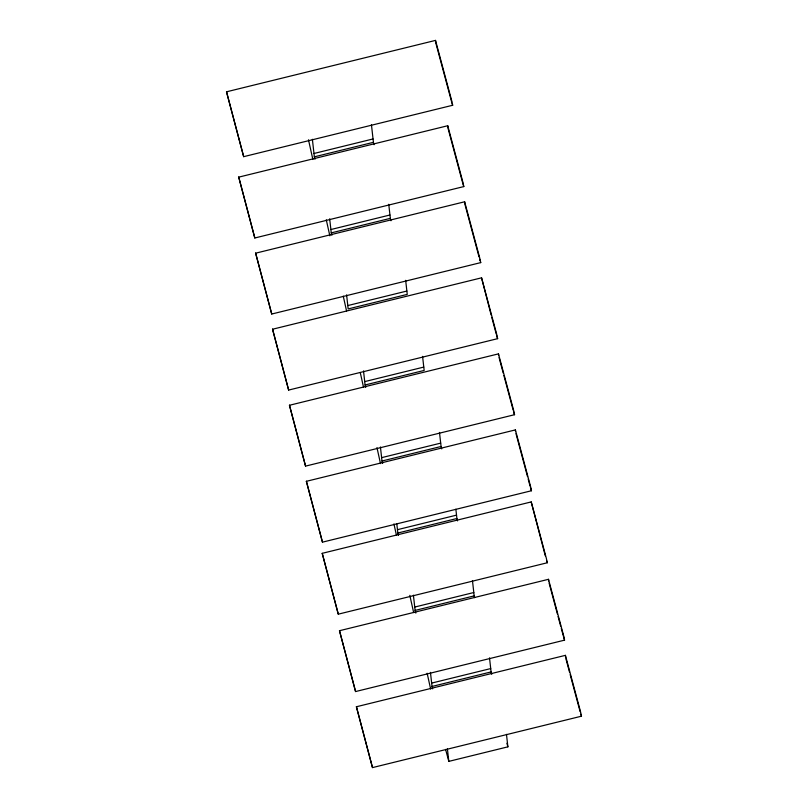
<?xml version="1.0" encoding="UTF-8"?>
<svg xmlns="http://www.w3.org/2000/svg" width="808" height="808" viewBox="0 0 808 808"><rect width="100%" height="100%" fill="white"/><g stroke="black" fill="none" stroke-linecap="round" stroke-linejoin="round"><path stroke-width="1.21" d="M226.513 91.809L435.512 40.4L451.712 100.768L452.672 105.262L243.673 156.671L226.513 91.809L243.673 156.671M313.979 153.49L373.033 138.956M314.989 159.227L314.352 156.843L373.417 142.319L371.448 124.735M238.734 177.144L447.733 125.735L462.853 182.083L463.812 186.577L254.813 237.986L238.734 177.144L254.813 237.986M330.886 229.533L389.951 214.999M331.906 235.269L331.26 232.886L390.325 218.352L388.749 204.293M255.641 253.187L464.64 201.778L479.77 258.126L480.73 262.62L271.73 314.029L255.641 253.187L271.73 314.029M347.804 305.565L406.868 291.042M272.559 329.23L481.558 277.821L496.678 334.159L497.637 338.663L288.638 390.072L272.559 329.23L288.638 390.072M364.711 381.608L423.776 367.084M365.731 387.355L365.095 384.972L424.16 370.438L422.574 356.379M289.466 405.273L498.465 353.864L513.595 410.201L514.555 414.706L305.555 466.115L289.466 405.273L305.555 466.115M381.629 457.651L440.693 443.127M382.659 463.428L382.002 461.014L441.067 446.481L439.491 432.421M306.384 481.316L515.383 429.906L530.503 486.244L531.462 490.749L322.463 542.158L306.384 481.316L322.463 542.158M397.465 529.674L456.53 515.14M398.485 535.421L397.839 533.028L456.904 518.504L455.864 509.191M322.22 553.329L531.22 501.919L546.339 558.267L547.299 562.762L338.259 614.171L322.22 553.329L338.299 614.171M414.736 607.05L473.801 592.527M415.837 613.09L415.11 610.414L474.175 595.88L472.468 580.639M339.491 630.715L548.491 579.306L563.61 635.644L564.57 640.148L355.571 691.557L339.491 630.715L355.571 691.557M431.654 683.093L490.709 668.57M432.664 688.84L432.028 686.457L491.092 671.923L489.517 657.864M356.409 706.758L565.408 655.349L580.528 711.686L581.487 716.191L372.488 767.6L356.409 706.758L372.488 767.6M445.602 749.42L448.814 761.378L507.879 746.845L506.475 734.341M452.672 105.262L451.995 103.283M463.812 186.577L463.337 185.335M480.73 262.62L480.437 261.984M497.637 338.663L497.344 338.017M514.555 414.706L514.262 414.06M531.462 490.749L530.432 487.426M547.248 562.762L546.622 560.782M564.529 640.148L561.287 628.452M581.487 716.191L580.811 714.211M497.162 337.421L496.597 335.34M514.08 413.464L513.514 411.383M435.795 42.915L451.642 101.939M448.016 128.26L463.136 184.598M464.923 204.303L479.043 256.904M479.689 259.297L480.043 260.641M491.143 315.009L481.558 277.821M491.789 317.403L496.284 334.148M499.071 357.58L503.243 373.124M503.889 375.508L513.191 410.181M515.989 433.623L527.543 476.659M528.18 479.053L530.109 486.224M545.299 555.854L531.22 501.919M549.097 583.023L557.439 614.11M558.075 616.494L560.651 626.059M566.004 659.065L569.539 672.216M570.175 674.609L580.124 711.666M373.417 142.319L374.054 144.703M390.325 218.352L390.971 220.746M441.067 446.481L441.724 448.905M456.904 518.504L457.54 520.887M474.175 595.88L474.66 597.668M491.092 671.923L491.729 674.306M506.919 743.259L507.879 746.845M308.484 139.784L312.868 159.479M326.281 219.816L329.846 235.815M343.259 296.152L346.551 310.929M360.247 372.488L363.529 387.264M376.952 447.592L380.507 463.6M393.93 523.927L396.395 535.007M409.808 595.345L413.646 612.575M427.139 673.246L430.654 689.113M565.408 655.349L565.691 657.864M548.491 579.306L548.683 580.982M515.383 429.906L515.575 431.583M498.465 353.864L498.657 355.54M464.64 201.778L464.832 203.454M447.733 125.735L447.915 127.422M435.512 40.4L435.704 42.077M405.666 280.336L407.242 294.395L348.177 308.929L346.602 294.87M447.41 748.865L448.814 761.378M430.452 672.397L432.028 686.457M413.403 595.163L415.11 610.414M396.799 523.725L397.839 533.028M380.427 446.955L382.002 461.014M363.519 370.912L365.095 384.972M329.684 218.827L331.26 232.886M312.383 139.269L314.352 156.843"/></g></svg>
